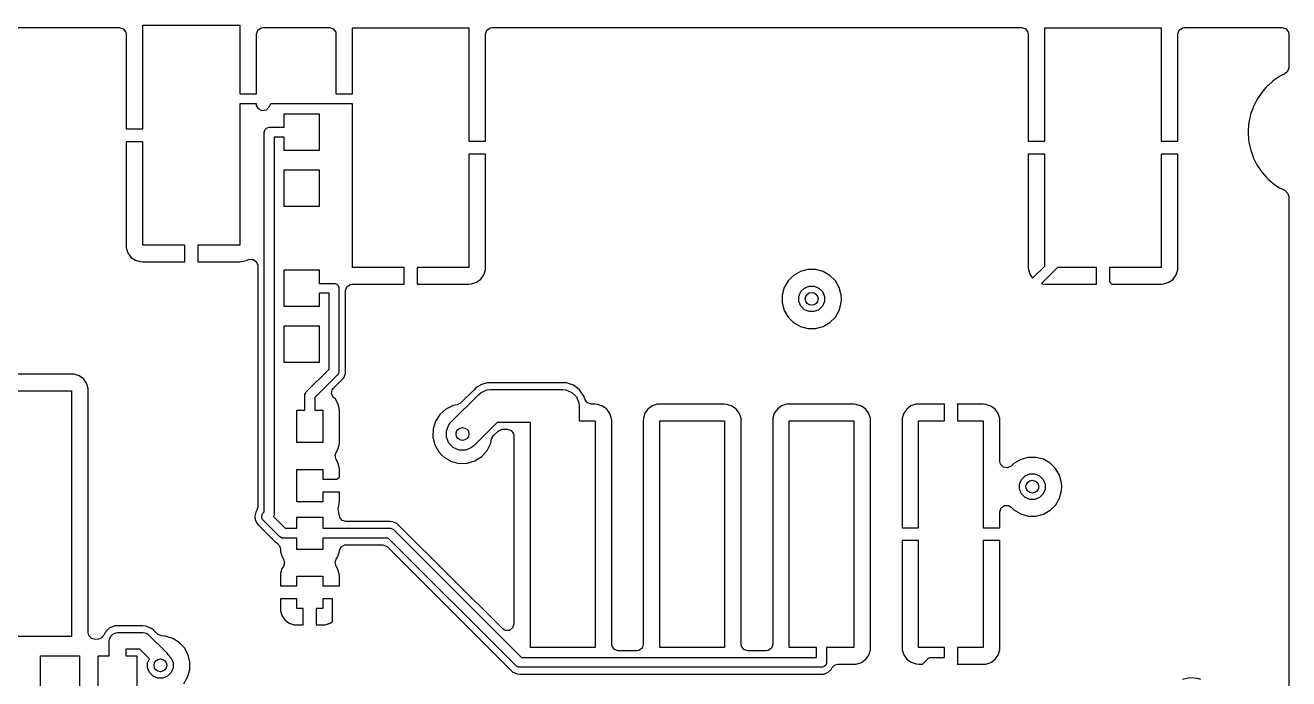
# Model space of a CAD drawing. Header units: inches. Extents: x 5.33 to 6.48, y -5.2 to -3.46.
# Drawn here: x 5.712 to 6.481, y -3.856 to -3.459 of the extents above; entities that cross this region are included whole.
import ezdxf

# ---------------------------------------------------------------- set-up
doc = ezdxf.new("R2010")
doc.units = ezdxf.units.IN
doc.header["$MEASUREMENT"] = 0
doc.layers.add('Top Layer', color=13, linetype='CONTINUOUS', true_color=0xc83434)

msp = doc.modelspace()

# ---------------------------------------------------------------- linework, layer by layer
at = {"layer": 'Top Layer', "linetype": 'CONTINUOUS'}
for p, q in [((5.78388, -3.52165), (5.78388, -3.45862)), ((5.78388, -3.45862), (5.84293, -3.45862)), ((5.84293, -3.45862), (5.84293, -3.5004)), ((5.59331, -3.45998), (5.76969, -3.45998)), ((5.76969, -3.45998), (5.77204, -3.46074)), ((5.77204, -3.46074), (5.77349, -3.46274)), ((5.77349, -3.46274), (5.77369, -3.46398)), ((5.77369, -3.46398), (5.77369, -3.52167)), ((5.85309, -3.46398), (5.85385, -3.46163)), ((5.85309, -3.5004), (5.85309, -3.46398)), ((5.85385, -3.46163), (5.85585, -3.46017)), ((5.85585, -3.46017), (5.85709, -3.45998)), ((5.85709, -3.45998), (5.89744, -3.45998)), ((5.89744, -3.45998), (5.89979, -3.46074)), ((5.89979, -3.46074), (5.90125, -3.46274)), ((5.90125, -3.46274), (5.90144, -3.46398)), ((5.90144, -3.46398), (5.90144, -3.4998)), ((5.91146, -3.5004), (5.91146, -3.46026)), ((5.91146, -3.46026), (5.98232, -3.46026)), ((5.98232, -3.46026), (5.98232, -3.52913)), ((5.99246, -3.46398), (5.99322, -3.46163)), ((5.99246, -3.52915), (5.99246, -3.46398)), ((5.99322, -3.46163), (5.99522, -3.46017)), ((5.99522, -3.46017), (5.99646, -3.45998)), ((5.99646, -3.45998), (6.3187, -3.45998)), ((6.3187, -3.45998), (6.32105, -3.46074)), ((6.32105, -3.46074), (6.3225, -3.46274)), ((6.3225, -3.46274), (6.3227, -3.46398)), ((6.3227, -3.46398), (6.3227, -3.52913)), ((6.33272, -3.52913), (6.33272, -3.46026)), ((6.33272, -3.46026), (6.40358, -3.46026)), ((6.40358, -3.46026), (6.40358, -3.52913)), ((6.41372, -3.46398), (6.41448, -3.46163)), ((6.41372, -3.52915), (6.41372, -3.46398)), ((6.41448, -3.46163), (6.41648, -3.46017)), ((6.41648, -3.46017), (6.41772, -3.45998)), ((6.41772, -3.45998), (6.47717, -3.45998)), ((6.47717, -3.45998), (6.47952, -3.46074)), ((6.47952, -3.46074), (6.48097, -3.46274)), ((6.48097, -3.46274), (6.48117, -3.46398)), ((6.48117, -3.46398), (6.48117, -3.48445)), ((6.47562, -3.48976), (6.47257, -3.49186)), ((6.4769, -3.48897), (6.47562, -3.48976)), ((6.47882, -3.48809), (6.4769, -3.48897)), ((6.4804, -3.4868), (6.47882, -3.48809)), ((6.48117, -3.48445), (6.4804, -3.4868)), ((6.4674, -3.49635), (6.46515, -3.49893)), ((6.46855, -3.49536), (6.4674, -3.49635)), ((6.46867, -3.49525), (6.46855, -3.49536)), ((6.47144, -3.49267), (6.46867, -3.49525)), ((6.47257, -3.49186), (6.47144, -3.49267)), ((5.84293, -3.5004), (5.85309, -3.5004)), ((5.90144, -3.4998), (5.90125, -3.5004)), ((5.90125, -3.5004), (5.91146, -3.5004)), ((6.46134, -3.50475), (6.45964, -3.50797)), ((6.46223, -3.50333), (6.46134, -3.50475)), ((6.46433, -3.50009), (6.46223, -3.50333)), ((6.46515, -3.49893), (6.46433, -3.50009)), ((5.85309, -3.50641), (5.84293, -3.50641)), ((5.84293, -3.50641), (5.84293, -3.59248)), ((5.85309, -3.50669), (5.85309, -3.50641)), ((5.85314, -3.50735), (5.85309, -3.50669)), ((5.85428, -3.50954), (5.85314, -3.50735)), ((5.85649, -3.51065), (5.85428, -3.50954)), ((5.85893, -3.51024), (5.85649, -3.51065)), ((5.86066, -3.50848), (5.85893, -3.51024)), ((5.86156, -3.50668), (5.86066, -3.50848)), ((5.86185, -3.50641), (5.86156, -3.50668)), ((5.91146, -3.50641), (5.86185, -3.50641)), ((5.86988, -3.5207), (5.86988, -3.51253)), ((5.86988, -3.51253), (5.89114, -3.51253)), ((5.89114, -3.51253), (5.89114, -3.53479)), ((5.91146, -3.60593), (5.91146, -3.50641)), ((6.45796, -3.51279), (6.45764, -3.51407)), ((6.45927, -3.50926), (6.45796, -3.51279)), ((6.45948, -3.50841), (6.45927, -3.50926)), ((6.45949, -3.50831), (6.45948, -3.50841)), ((6.45955, -3.50814), (6.45949, -3.50831)), ((6.45959, -3.50806), (6.45955, -3.50814)), ((6.45964, -3.50797), (6.45959, -3.50806)), ((5.85914, -3.5212), (5.86022, -3.52076)), ((5.86022, -3.52076), (5.86081, -3.5207)), ((5.86081, -3.5207), (5.86988, -3.5207)), ((6.45674, -3.51922), (6.45656, -3.52293)), ((6.45691, -3.51774), (6.45674, -3.51922)), ((6.45764, -3.51407), (6.45691, -3.51774)), ((5.77369, -3.52167), (5.77382, -3.52165)), ((5.77382, -3.52165), (5.78388, -3.52165)), ((5.85781, -3.5237), (5.85786, -3.52312)), ((5.85781, -3.75477), (5.85781, -3.5237)), ((5.85786, -3.52312), (5.85831, -3.52203)), ((5.85831, -3.52203), (5.85914, -3.5212)), ((5.86988, -3.5267), (5.86381, -3.5267)), ((5.86381, -3.5267), (5.86381, -3.756)), ((5.86988, -3.53479), (5.86988, -3.5267)), ((6.45656, -3.52293), (6.45656, -3.52451)), ((6.45656, -3.52451), (6.45674, -3.52822)), ((6.45674, -3.52822), (6.45691, -3.52968)), ((5.77382, -3.52953), (5.77369, -3.52951)), ((5.77369, -3.52951), (5.77369, -3.59247)), ((5.78388, -3.52953), (5.77382, -3.52953)), ((5.78388, -3.59248), (5.78388, -3.52953)), ((5.89114, -3.53479), (5.86988, -3.53479)), ((5.98232, -3.52913), (5.99232, -3.52913)), ((5.99232, -3.52913), (5.99246, -3.52915)), ((6.3227, -3.52913), (6.33272, -3.52913)), ((6.40358, -3.52913), (6.41358, -3.52913)), ((6.41358, -3.52913), (6.41372, -3.52915)), ((6.45691, -3.52968), (6.45761, -3.53301)), ((6.45761, -3.53301), (6.45813, -3.53456)), ((6.45813, -3.53456), (6.45815, -3.53462)), ((6.45815, -3.53462), (6.45929, -3.53826)), ((5.99232, -3.53701), (5.98232, -3.53701)), ((5.98232, -3.53701), (5.98232, -3.60593)), ((5.99246, -3.53699), (5.99232, -3.53701)), ((5.99246, -3.60581), (5.99246, -3.53699)), ((6.33272, -3.53701), (6.3227, -3.53701)), ((6.3227, -3.53701), (6.3227, -3.60581)), ((6.33272, -3.6052), (6.33272, -3.53701)), ((6.41358, -3.53701), (6.40358, -3.53701)), ((6.40358, -3.53701), (6.40358, -3.60593)), ((6.41372, -3.53699), (6.41358, -3.53701)), ((6.41372, -3.60583), (6.41372, -3.53699)), ((6.45929, -3.53826), (6.45977, -3.53954)), ((6.45977, -3.53954), (6.46137, -3.54273)), ((6.46137, -3.54273), (6.46223, -3.54411)), ((6.46223, -3.54411), (6.46433, -3.54736)), ((5.86988, -3.56889), (5.86988, -3.54662)), ((5.86988, -3.54662), (5.89114, -3.54662)), ((5.89114, -3.54662), (5.89114, -3.56889)), ((6.46433, -3.54736), (6.46511, -3.54845)), ((6.46511, -3.54845), (6.46764, -3.55116)), ((6.46764, -3.55116), (6.46867, -3.55219)), ((6.46867, -3.55219), (6.47151, -3.55465)), ((6.47151, -3.55465), (6.47267, -3.55565)), ((6.47267, -3.55565), (6.47561, -3.55754)), ((6.47561, -3.55754), (6.47699, -3.55823)), ((6.47699, -3.55823), (6.47895, -3.55922)), ((6.47895, -3.55922), (6.48072, -3.56095)), ((6.48072, -3.56095), (6.48117, -3.5628)), ((6.48117, -3.5628), (6.48117, -4.32087)), ((5.89114, -3.56889), (5.86988, -3.56889)), ((5.77369, -3.59247), (5.77373, -3.59407)), ((5.77373, -3.59407), (5.77472, -3.59715)), ((5.77472, -3.59715), (5.77659, -3.5997)), ((5.80945, -3.59248), (5.78388, -3.59248)), ((5.80945, -3.6025), (5.80945, -3.59248)), ((5.84293, -3.59248), (5.81732, -3.59248)), ((5.81732, -3.59248), (5.81732, -3.6025)), ((5.77659, -3.5997), (5.77916, -3.60153)), ((5.77916, -3.60153), (5.78225, -3.60247)), ((5.78225, -3.60247), (5.78389, -3.6025)), ((5.78389, -3.6025), (5.80945, -3.6025)), ((5.81732, -3.6025), (5.84281, -3.6025)), ((5.84281, -3.6025), (5.84413, -3.60242)), ((5.84413, -3.60242), (5.84694, -3.60178)), ((5.84694, -3.60178), (5.84826, -3.60123)), ((5.84826, -3.60123), (5.85073, -3.60103)), ((5.85073, -3.60103), (5.85284, -3.60231)), ((5.85284, -3.60231), (5.85379, -3.6046)), ((5.85379, -3.6046), (5.8538, -3.60492)), ((5.8538, -3.60492), (5.8538, -3.75177)), ((6.32533, -3.61259), (6.33272, -3.6052)), ((5.86988, -3.62979), (5.86988, -3.60753)), ((5.86988, -3.60753), (5.89114, -3.60753)), ((5.89114, -3.60753), (5.89114, -3.6157)), ((5.94291, -3.60593), (5.91146, -3.60593)), ((5.94291, -3.61594), (5.94291, -3.60593)), ((5.98232, -3.60593), (5.95079, -3.60593)), ((5.95079, -3.60593), (5.95079, -3.61594)), ((5.98692, -3.615), (5.9895, -3.61313)), ((5.9895, -3.61313), (5.99138, -3.61054)), ((5.99138, -3.61054), (5.99239, -3.60743)), ((5.99239, -3.60743), (5.99246, -3.60583)), ((5.99246, -3.60583), (5.99246, -3.60581)), ((6.17992, -3.61083), (6.17658, -3.61417)), ((6.18402, -3.60847), (6.17992, -3.61083)), ((6.18858, -3.60724), (6.18402, -3.60847)), ((6.19331, -3.60724), (6.18858, -3.60724)), ((6.19787, -3.60847), (6.19331, -3.60724)), ((6.20197, -3.61083), (6.19787, -3.60847)), ((6.20531, -3.61417), (6.20197, -3.61083)), ((6.3227, -3.60581), (6.32277, -3.60738)), ((6.32277, -3.60738), (6.32379, -3.61046)), ((6.32379, -3.61046), (6.32533, -3.61259)), ((6.34048, -3.60593), (6.33064, -3.61577)), ((6.36417, -3.60593), (6.34048, -3.60593)), ((6.36417, -3.61594), (6.36417, -3.60593)), ((6.40358, -3.60593), (6.37205, -3.60593)), ((6.37205, -3.60593), (6.37205, -3.61469)), ((6.40818, -3.615), (6.41076, -3.61313)), ((6.41076, -3.61313), (6.41264, -3.61054)), ((6.41264, -3.61054), (6.41365, -3.60743)), ((6.41365, -3.60743), (6.41372, -3.60583)), ((5.89114, -3.6157), (5.90022, -3.6157)), ((5.90022, -3.6157), (5.9008, -3.61576)), ((5.9008, -3.61576), (5.90188, -3.6162)), ((5.90188, -3.6162), (5.90271, -3.61703)), ((5.90271, -3.61703), (5.90316, -3.61812)), ((5.90316, -3.61812), (5.90322, -3.6187)), ((5.90322, -3.6187), (5.90322, -3.66911)), ((5.90722, -3.62008), (5.90798, -3.61773)), ((5.90722, -3.6252), (5.90722, -3.62008)), ((5.90798, -3.61773), (5.90998, -3.61627)), ((5.90998, -3.61627), (5.91122, -3.61608)), ((5.91122, -3.61608), (5.94293, -3.61608)), ((5.94293, -3.61608), (5.94291, -3.61594)), ((5.95079, -3.61594), (5.95077, -3.61608)), ((5.95077, -3.61608), (5.98221, -3.61608)), ((5.98221, -3.61608), (5.98381, -3.61602)), ((5.98381, -3.61602), (5.98692, -3.615)), ((6.17422, -3.61827), (6.17297, -3.6229)), ((6.17658, -3.61417), (6.17422, -3.61827)), ((6.18315, -3.62358), (6.18433, -3.62073)), ((6.18433, -3.62073), (6.18651, -3.61855)), ((6.18651, -3.61855), (6.18936, -3.61737)), ((6.18936, -3.61737), (6.19245, -3.61737)), ((6.19245, -3.61737), (6.1953, -3.61855)), ((6.1953, -3.61855), (6.19748, -3.62073)), ((6.19748, -3.62073), (6.19866, -3.62358)), ((6.20767, -3.61827), (6.20531, -3.61417)), ((6.20891, -3.6229), (6.20767, -3.61827)), ((6.33064, -3.61577), (6.33127, -3.61598)), ((6.33127, -3.61598), (6.3328, -3.61608)), ((6.3328, -3.61608), (6.36419, -3.61608)), ((6.36419, -3.61608), (6.36417, -3.61594)), ((6.37205, -3.61469), (6.37343, -3.61608)), ((6.37343, -3.61608), (6.40347, -3.61608)), ((6.40347, -3.61608), (6.40506, -3.61602)), ((6.40506, -3.61602), (6.40818, -3.615)), ((5.89721, -3.6217), (5.89114, -3.6217)), ((5.89114, -3.6217), (5.89114, -3.62979)), ((5.89721, -3.66787), (5.89721, -3.6217)), ((5.90722, -3.66907), (5.90722, -3.6252)), ((6.17297, -3.6229), (6.1729, -3.6252)), ((6.1729, -3.6252), (6.17297, -3.6275)), ((6.17297, -3.6275), (6.17422, -3.63213)), ((6.18315, -3.62666), (6.18315, -3.62358)), ((6.18433, -3.62951), (6.18315, -3.62666)), ((6.19866, -3.62666), (6.19748, -3.62951)), ((6.19866, -3.62358), (6.19866, -3.62666)), ((6.20767, -3.63213), (6.20891, -3.6275)), ((6.20899, -3.6252), (6.20891, -3.6229)), ((6.20891, -3.6275), (6.20899, -3.6252)), ((5.89114, -3.62979), (5.86988, -3.62979)), ((6.17422, -3.63213), (6.17658, -3.63622)), ((6.17658, -3.63622), (6.17992, -3.63956)), ((6.18651, -3.63169), (6.18433, -3.62951)), ((6.18936, -3.63287), (6.18651, -3.63169)), ((6.19245, -3.63287), (6.18936, -3.63287)), ((6.1953, -3.63169), (6.19245, -3.63287)), ((6.19748, -3.62951), (6.1953, -3.63169)), ((6.20197, -3.63956), (6.20531, -3.63622)), ((6.20531, -3.63622), (6.20767, -3.63213)), ((5.86988, -3.66389), (5.86988, -3.64162)), ((5.86988, -3.64162), (5.89114, -3.64162)), ((5.89114, -3.64162), (5.89114, -3.66389)), ((6.17992, -3.63956), (6.18402, -3.64193)), ((6.18402, -3.64193), (6.18858, -3.64315)), ((6.18858, -3.64315), (6.19331, -3.64315)), ((6.19331, -3.64315), (6.19787, -3.64193)), ((6.19787, -3.64193), (6.20197, -3.63956)), ((5.89114, -3.66389), (5.86988, -3.66389)), ((5.74048, -3.67093), (5.70125, -3.67093)), ((5.74208, -3.67098), (5.74048, -3.67093)), ((5.74519, -3.672), (5.74208, -3.67098)), ((5.74778, -3.67387), (5.74519, -3.672)), ((5.74966, -3.67646), (5.74778, -3.67387)), ((5.88339, -3.68168), (5.89721, -3.66787)), ((5.90234, -3.67124), (5.88851, -3.68504)), ((5.89993, -3.67946), (5.90519, -3.67419)), ((5.90271, -3.67078), (5.90234, -3.67124)), ((5.90294, -3.67023), (5.90271, -3.67078)), ((5.90271, -3.67078), (5.90271, -3.67078)), ((5.90271, -3.67078), (5.90271, -3.67078)), ((5.90316, -3.6697), (5.90294, -3.67023)), ((5.90322, -3.66911), (5.90316, -3.6697)), ((5.90316, -3.6697), (5.90316, -3.6697)), ((5.90316, -3.6697), (5.90316, -3.6697)), ((5.90519, -3.67419), (5.90612, -3.67318)), ((5.90612, -3.67318), (5.9072, -3.67049)), ((5.9072, -3.67049), (5.90722, -3.66907)), ((5.7012, -3.68106), (5.74057, -3.68106)), ((5.74057, -3.68106), (5.74057, -3.83067)), ((5.75067, -3.67957), (5.74966, -3.67646)), ((5.75072, -3.68117), (5.75067, -3.67957)), ((5.75072, -3.8135), (5.75072, -3.68117)), ((5.8828, -3.68266), (5.88302, -3.68213)), ((5.88302, -3.68213), (5.88339, -3.68168)), ((5.88302, -3.68213), (5.88302, -3.68213)), ((5.88302, -3.68213), (5.88302, -3.68213)), ((5.89881, -3.68297), (5.89916, -3.68052)), ((5.89916, -3.68052), (5.89993, -3.67946)), ((5.98545, -3.68044), (5.9772, -3.68849)), ((5.98681, -3.67915), (5.98545, -3.68044)), ((5.99006, -3.67727), (5.98681, -3.67915)), ((5.98835, -3.68324), (5.98985, -3.682)), ((5.98985, -3.682), (5.98986, -3.682)), ((5.98986, -3.682), (5.99167, -3.68125)), ((5.98986, -3.682), (5.98986, -3.682)), ((5.98986, -3.682), (5.98986, -3.682)), ((5.99368, -3.6763), (5.99006, -3.67727)), ((5.99167, -3.68125), (5.99346, -3.68051)), ((5.99346, -3.68051), (5.99347, -3.68051)), ((5.99347, -3.68051), (5.99541, -3.68031)), ((5.99347, -3.68051), (5.99347, -3.68051)), ((5.99347, -3.68051), (5.99347, -3.68051)), ((5.99553, -3.67624), (5.99368, -3.6763)), ((5.99541, -3.68031), (6.03941, -3.68031)), ((6.03932, -3.67624), (5.99553, -3.67624)), ((6.04164, -3.6763), (6.03932, -3.67624)), ((6.03941, -3.68031), (6.04136, -3.68051)), ((6.04136, -3.68051), (6.04497, -3.682)), ((6.04605, -3.67772), (6.04164, -3.6763)), ((6.04497, -3.682), (6.04772, -3.68476)), ((6.04971, -3.68043), (6.04605, -3.67772)), ((6.05235, -3.68424), (6.04971, -3.68043)), ((5.88251, -3.6838), (5.88257, -3.68321)), ((5.88251, -3.69287), (5.88251, -3.6838)), ((5.88257, -3.68321), (5.8828, -3.68266)), ((5.88257, -3.68321), (5.88257, -3.68321)), ((5.88257, -3.68321), (5.88257, -3.68321)), ((5.88851, -3.68504), (5.88851, -3.69287)), ((5.89997, -3.68515), (5.89881, -3.68297)), ((5.90105, -3.68621), (5.89997, -3.68515)), ((5.90261, -3.68871), (5.90105, -3.68621)), ((5.90343, -3.69155), (5.90261, -3.68871)), ((5.97279, -3.69007), (5.96832, -3.69224)), ((5.97134, -3.70023), (5.98835, -3.68324)), ((5.97526, -3.68954), (5.97279, -3.69007)), ((5.9772, -3.68849), (5.97526, -3.68954)), ((6.04772, -3.68476), (6.04922, -3.68836)), ((6.04922, -3.68836), (6.04941, -3.69031)), ((6.05309, -3.68649), (6.05235, -3.68424)), ((6.05454, -3.68847), (6.05309, -3.68649)), ((6.05689, -3.68924), (6.05454, -3.68847)), ((6.05898, -3.68924), (6.05689, -3.68924)), ((6.06058, -3.6893), (6.05898, -3.68924)), ((6.06369, -3.69031), (6.06058, -3.6893)), ((6.09688, -3.68928), (6.0938, -3.69027)), ((6.09848, -3.68924), (6.09688, -3.68928)), ((6.13772, -3.68924), (6.09848, -3.68924)), ((6.13932, -3.6893), (6.13772, -3.68924)), ((6.14243, -3.69031), (6.13932, -3.6893)), ((6.17562, -3.68928), (6.17254, -3.69027)), ((6.17722, -3.68924), (6.17562, -3.68928)), ((6.21646, -3.68924), (6.17722, -3.68924)), ((6.21806, -3.6893), (6.21646, -3.68924)), ((6.22117, -3.69031), (6.21806, -3.6893)), ((6.25436, -3.68928), (6.25128, -3.69027)), ((6.25596, -3.68924), (6.25436, -3.68928)), ((6.27167, -3.68924), (6.25596, -3.68924)), ((6.27165, -3.68937), (6.27167, -3.68924)), ((6.27165, -3.69943), (6.27165, -3.68937)), ((6.2952, -3.68924), (6.27951, -3.68924)), ((6.27951, -3.68924), (6.27953, -3.68937)), ((6.27953, -3.68937), (6.27953, -3.69943)), ((6.2968, -3.6893), (6.2952, -3.68924)), ((6.29991, -3.69031), (6.2968, -3.6893)), ((5.87764, -3.71256), (5.87764, -3.69287)), ((5.87764, -3.69287), (5.88251, -3.69287)), ((5.88851, -3.69287), (5.89339, -3.69287)), ((5.89339, -3.69287), (5.89339, -3.71256)), ((5.90348, -3.69299), (5.90343, -3.69155)), ((5.90348, -3.7125), (5.90348, -3.69299)), ((5.96465, -3.69549), (5.96198, -3.6996)), ((5.96832, -3.69224), (5.96465, -3.69549)), ((6.04941, -3.69031), (6.04941, -3.69943)), ((6.06628, -3.69219), (6.06369, -3.69031)), ((6.06815, -3.69477), (6.06628, -3.69219)), ((6.06917, -3.69789), (6.06815, -3.69477)), ((6.08847, -3.69781), (6.08845, -3.69944)), ((6.08942, -3.69471), (6.08847, -3.69781)), ((6.09125, -3.69214), (6.08942, -3.69471)), ((6.0938, -3.69027), (6.09125, -3.69214)), ((6.14502, -3.69219), (6.14243, -3.69031)), ((6.14689, -3.69477), (6.14502, -3.69219)), ((6.14791, -3.69789), (6.14689, -3.69477)), ((6.16721, -3.69781), (6.16719, -3.69944)), ((6.16816, -3.69472), (6.16721, -3.69781)), ((6.17, -3.69214), (6.16816, -3.69472)), ((6.17254, -3.69027), (6.17, -3.69214)), ((6.22376, -3.69219), (6.22117, -3.69031)), ((6.22563, -3.69477), (6.22376, -3.69219)), ((6.22665, -3.69789), (6.22563, -3.69477)), ((6.24595, -3.69781), (6.24593, -3.69944)), ((6.2469, -3.69472), (6.24595, -3.69781)), ((6.24874, -3.69214), (6.2469, -3.69472)), ((6.25128, -3.69027), (6.24874, -3.69214)), ((6.3025, -3.69219), (6.29991, -3.69031)), ((6.30437, -3.69477), (6.3025, -3.69219)), ((6.30539, -3.69789), (6.30437, -3.69477)), ((5.96052, -3.70428), (5.96037, -3.70918)), ((5.96198, -3.6996), (5.96052, -3.70428)), ((5.9686, -3.70535), (5.97009, -3.70174)), ((5.9686, -3.70925), (5.9686, -3.70535)), ((5.97009, -3.70174), (5.97134, -3.70023)), ((5.99955, -3.70031), (5.98547, -3.71438)), ((5.99727, -3.7083), (6.00022, -3.70554)), ((6.01972, -3.70031), (5.99955, -3.70031)), ((6.00022, -3.70554), (6.00246, -3.70449)), ((6.00246, -3.70449), (6.00295, -3.70446)), ((6.00295, -3.70446), (6.00571, -3.70446)), ((6.00571, -3.70446), (6.00806, -3.70523)), ((6.00806, -3.70523), (6.00951, -3.70723)), ((6.01972, -3.83722), (6.01972, -3.70031)), ((6.04941, -3.69943), (6.05909, -3.69943)), ((6.05909, -3.69943), (6.05909, -3.83722)), ((6.06923, -3.69949), (6.06917, -3.69789)), ((6.06923, -3.83524), (6.06923, -3.69949)), ((6.08845, -3.69944), (6.08845, -3.83524)), ((6.09846, -3.83722), (6.09846, -3.69943)), ((6.09846, -3.69943), (6.13783, -3.69943)), ((6.13783, -3.69943), (6.13783, -3.83722)), ((6.14797, -3.69949), (6.14791, -3.69789)), ((6.14797, -3.83524), (6.14797, -3.69949)), ((6.16719, -3.69944), (6.16719, -3.83524)), ((6.1772, -3.83722), (6.1772, -3.69943)), ((6.1772, -3.69943), (6.21657, -3.69943)), ((6.21657, -3.69943), (6.21657, -3.83722)), ((6.22671, -3.69944), (6.22665, -3.69789)), ((6.22671, -3.69949), (6.22671, -3.69944)), ((6.22671, -3.83711), (6.22671, -3.69949)), ((6.24593, -3.69944), (6.24593, -3.76437)), ((6.25594, -3.76437), (6.25594, -3.69943)), ((6.25594, -3.69943), (6.27165, -3.69943)), ((6.27953, -3.69943), (6.29531, -3.69943)), ((6.29531, -3.69943), (6.29531, -3.76437)), ((6.30545, -3.69949), (6.30539, -3.69789)), ((6.30545, -3.72402), (6.30545, -3.69949)), ((5.89339, -3.71256), (5.87764, -3.71256)), ((5.90341, -3.71404), (5.90348, -3.7125)), ((5.96037, -3.70918), (5.96155, -3.71394)), ((5.97009, -3.71285), (5.9686, -3.70925)), ((5.97284, -3.71561), (5.97009, -3.71285)), ((5.99338, -3.7173), (5.99556, -3.71283)), ((5.99556, -3.71283), (5.99609, -3.71037)), ((5.99609, -3.71037), (5.99727, -3.7083)), ((6.00951, -3.70723), (6.00971, -3.70846)), ((6.00971, -3.70846), (6.00971, -3.82303)), ((5.90093, -3.72038), (5.90155, -3.71852)), ((5.90153, -3.72278), (5.90093, -3.72038)), ((5.90155, -3.71852), (5.90242, -3.71714)), ((5.90242, -3.71714), (5.90341, -3.71404)), ((5.96155, -3.71394), (5.96399, -3.71826)), ((5.96399, -3.71826), (5.96562, -3.72)), ((5.96562, -3.72), (5.96737, -3.72163)), ((5.97645, -3.71711), (5.97284, -3.71561)), ((5.98035, -3.71711), (5.97645, -3.71711)), ((5.98396, -3.71562), (5.98035, -3.71711)), ((5.98547, -3.71438), (5.98396, -3.71562)), ((5.99014, -3.72097), (5.99338, -3.7173)), ((5.90242, -3.72421), (5.90153, -3.72278)), ((5.90341, -3.72743), (5.90242, -3.72421)), ((5.90348, -3.72902), (5.90341, -3.72743)), ((5.96737, -3.72163), (5.97169, -3.72407)), ((5.97169, -3.72407), (5.97645, -3.72524)), ((5.97645, -3.72524), (5.98135, -3.72509)), ((5.98135, -3.72509), (5.98602, -3.72363)), ((5.98602, -3.72363), (5.99014, -3.72097)), ((6.30585, -3.72575), (6.30545, -3.72402)), ((6.30755, -3.72754), (6.30585, -3.72575)), ((6.30999, -3.72798), (6.30755, -3.72754)), ((6.31221, -3.72691), (6.30999, -3.72798)), ((6.31396, -3.72524), (6.31221, -3.72691)), ((6.31808, -3.72283), (6.31396, -3.72524)), ((6.32262, -3.72158), (6.31808, -3.72283)), ((6.32734, -3.72155), (6.32262, -3.72158)), ((6.3319, -3.72275), (6.32734, -3.72155)), ((6.33599, -3.72509), (6.3319, -3.72275)), ((6.33934, -3.72841), (6.33599, -3.72509)), ((6.34171, -3.73248), (6.33934, -3.72841)), ((5.87764, -3.74854), (5.87764, -3.72886)), ((5.87764, -3.72886), (5.89339, -3.72886)), ((5.89339, -3.72886), (5.89339, -3.73484)), ((5.89339, -3.73484), (5.90204, -3.73484)), ((5.90204, -3.73484), (5.90348, -3.7334)), ((5.90348, -3.7334), (5.90348, -3.72902)), ((6.31737, -3.73787), (6.31855, -3.73502)), ((6.31855, -3.73502), (6.32073, -3.73284)), ((6.32073, -3.73284), (6.32358, -3.73166)), ((6.32358, -3.73166), (6.32666, -3.73166)), ((6.32666, -3.73166), (6.32951, -3.73284)), ((6.32951, -3.73284), (6.33169, -3.73502)), ((6.33169, -3.73502), (6.33287, -3.73787)), ((6.34297, -3.73709), (6.34171, -3.73248)), ((5.90348, -3.74272), (5.89339, -3.74272)), ((5.89339, -3.74272), (5.89339, -3.74854)), ((5.90348, -3.74853), (5.90348, -3.74272)), ((6.31737, -3.74095), (6.31737, -3.73787)), ((6.31855, -3.7438), (6.31737, -3.74095)), ((6.32073, -3.74598), (6.31855, -3.7438)), ((6.33169, -3.7438), (6.32951, -3.74598)), ((6.33287, -3.74095), (6.33169, -3.7438)), ((6.33287, -3.73787), (6.33287, -3.74095)), ((6.34177, -3.74633), (6.34299, -3.7417)), ((6.34305, -3.73939), (6.34297, -3.73709)), ((6.34299, -3.7417), (6.34305, -3.73939)), ((5.89339, -3.74854), (5.87764, -3.74854)), ((5.90287, -3.75197), (5.90314, -3.75111)), ((5.90314, -3.75111), (5.90344, -3.74934)), ((5.90344, -3.74934), (5.90348, -3.74853)), ((6.30621, -3.75237), (6.30821, -3.75092)), ((6.30821, -3.75092), (6.31068, -3.75092)), ((6.31068, -3.75092), (6.31224, -3.75186)), ((6.32358, -3.74716), (6.32073, -3.74598)), ((6.32666, -3.74716), (6.32358, -3.74716)), ((6.32951, -3.74598), (6.32666, -3.74716)), ((6.33606, -3.75377), (6.33941, -3.75043)), ((6.33941, -3.75043), (6.34177, -3.74633)), ((5.85264, -3.75487), (5.85209, -3.75728)), ((5.85209, -3.75728), (5.85236, -3.75966)), ((5.85327, -3.75376), (5.85264, -3.75487)), ((5.8538, -3.75177), (5.85327, -3.75376)), ((5.85626, -3.75705), (5.85627, -3.75704)), ((5.85627, -3.75763), (5.85626, -3.75705)), ((5.85627, -3.75703), (5.85649, -3.7565)), ((5.85627, -3.75704), (5.85627, -3.75703)), ((5.85627, -3.7582), (5.85627, -3.75763)), ((5.85627, -3.75821), (5.85627, -3.7582)), ((5.85627, -3.75822), (5.85627, -3.75821)), ((5.8565, -3.75875), (5.85627, -3.75822)), ((5.85649, -3.7565), (5.85671, -3.75597)), ((5.85672, -3.75929), (5.8565, -3.75875)), ((5.85671, -3.75596), (5.85672, -3.75595)), ((5.85671, -3.75597), (5.85671, -3.75596)), ((5.85672, -3.75595), (5.85673, -3.75594)), ((5.85672, -3.7593), (5.85672, -3.75929)), ((5.85673, -3.7593), (5.85672, -3.7593)), ((5.85673, -3.75594), (5.85708, -3.75551)), ((5.85674, -3.75931), (5.85673, -3.7593)), ((5.85709, -3.75974), (5.85674, -3.75931)), ((5.85708, -3.75551), (5.85781, -3.75477)), ((5.86353, -3.75712), (5.86337, -3.75753)), ((5.86337, -3.75753), (5.87055, -3.76471)), ((5.86375, -3.75659), (5.86353, -3.75712)), ((5.86381, -3.756), (5.86375, -3.75655)), ((5.86375, -3.75655), (5.86375, -3.75657)), ((5.86375, -3.75657), (5.86375, -3.75658)), ((5.86375, -3.75658), (5.86375, -3.75659)), ((5.87764, -3.76471), (5.87764, -3.75787)), ((5.87764, -3.75787), (5.89339, -3.75787)), ((5.89339, -3.75787), (5.89339, -3.76471)), ((5.90285, -3.75203), (5.90287, -3.75197)), ((5.90293, -3.7545), (5.90285, -3.75203)), ((5.90315, -3.75512), (5.90293, -3.7545)), ((5.90344, -3.75641), (5.90315, -3.75512)), ((5.9035, -3.75706), (5.90344, -3.75641)), ((5.90368, -3.75793), (5.9035, -3.75706)), ((5.90513, -3.75993), (5.90368, -3.75793)), ((6.30545, -3.75472), (6.30621, -3.75237)), ((6.30545, -3.76438), (6.30545, -3.75472)), ((6.31224, -3.75186), (6.31398, -3.75355)), ((6.31398, -3.75355), (6.31809, -3.756)), ((6.31809, -3.756), (6.32265, -3.75728)), ((6.32265, -3.75728), (6.32738, -3.75732)), ((6.32738, -3.75732), (6.33195, -3.75612)), ((6.33195, -3.75612), (6.33606, -3.75377)), ((5.85236, -3.75966), (5.85344, -3.76189)), ((5.85344, -3.76189), (5.85426, -3.76278)), ((5.85426, -3.76278), (5.86425, -3.77276)), ((5.86719, -3.76984), (5.85709, -3.75974)), ((5.87055, -3.76471), (5.87764, -3.76471)), ((5.89339, -3.76471), (5.93451, -3.76471)), ((5.90748, -3.76069), (5.90513, -3.75993)), ((5.93442, -3.76069), (5.90748, -3.76069)), ((5.93585, -3.76071), (5.93442, -3.76069)), ((5.93451, -3.76471), (5.93509, -3.76477)), ((5.93509, -3.76477), (5.93509, -3.76477)), ((5.93509, -3.76477), (5.93509, -3.76477)), ((5.93509, -3.76477), (5.93509, -3.76477)), ((5.93509, -3.76477), (5.93564, -3.765)), ((5.93564, -3.765), (5.93618, -3.76522)), ((5.93854, -3.76179), (5.93585, -3.76071)), ((5.93618, -3.76522), (5.93618, -3.76522)), ((5.93618, -3.76522), (5.93618, -3.76522)), ((5.93618, -3.76522), (5.93618, -3.76522)), ((5.93618, -3.76522), (5.93663, -3.76559)), ((5.93663, -3.76559), (6.01435, -3.8433)), ((5.93955, -3.76273), (5.93854, -3.76179)), ((6.00288, -3.82586), (5.93955, -3.76273)), ((6.24593, -3.76437), (6.25594, -3.76437)), ((6.29531, -3.76437), (6.30531, -3.76437)), ((6.30531, -3.76437), (6.30545, -3.76438)), ((5.86425, -3.77276), (5.86428, -3.7728)), ((5.86428, -3.7728), (5.86452, -3.77304)), ((5.86452, -3.77304), (5.86506, -3.77343)), ((5.86506, -3.77343), (5.86536, -3.77358)), ((5.86536, -3.77358), (5.86712, -3.77531)), ((5.86764, -3.77021), (5.86719, -3.76984)), ((5.86873, -3.77066), (5.86764, -3.77021)), ((5.86931, -3.77072), (5.86873, -3.77066)), ((5.87764, -3.77072), (5.86931, -3.77072)), ((5.87764, -3.77756), (5.87764, -3.77072)), ((5.93326, -3.77072), (5.89339, -3.77072)), ((5.89339, -3.77072), (5.89339, -3.77756)), ((5.90681, -3.7748), (5.90748, -3.77474)), ((5.90748, -3.77474), (5.92992, -3.77474)), ((5.92992, -3.77474), (5.93227, -3.7755)), ((6.01099, -3.84842), (5.93326, -3.77072)), ((6.25594, -3.77224), (6.24593, -3.77224)), ((6.24593, -3.77224), (6.24593, -3.83711)), ((6.25594, -3.83722), (6.25594, -3.77224)), ((6.30531, -3.77224), (6.29531, -3.77224)), ((6.29531, -3.77224), (6.29531, -3.83722)), ((6.30545, -3.77223), (6.30531, -3.77224)), ((6.30545, -3.83713), (6.30545, -3.77223)), ((5.86712, -3.77531), (5.86758, -3.77717)), ((5.86758, -3.77717), (5.86758, -3.77749)), ((5.86758, -3.77749), (5.86764, -3.77902)), ((5.86764, -3.77902), (5.86861, -3.7821)), ((5.86861, -3.7821), (5.86949, -3.78345)), ((5.89339, -3.77756), (5.87764, -3.77756)), ((5.90155, -3.78348), (5.90232, -3.78227)), ((5.90232, -3.78227), (5.90332, -3.77958)), ((5.90332, -3.77958), (5.90352, -3.77816)), ((5.90352, -3.77816), (5.90462, -3.77595)), ((5.90462, -3.77595), (5.90681, -3.7748)), ((5.93227, -3.7755), (5.93275, -3.77591)), ((5.93275, -3.77591), (6.00807, -3.85123)), ((5.86853, -3.78922), (5.86758, -3.79229)), ((5.86944, -3.78789), (5.86853, -3.78922)), ((5.87014, -3.78583), (5.86944, -3.78789)), ((5.86949, -3.78345), (5.87014, -3.78583)), ((5.90093, -3.78534), (5.90155, -3.78348)), ((5.90153, -3.78774), (5.90093, -3.78534)), ((5.90242, -3.78917), (5.90153, -3.78774)), ((5.90341, -3.79239), (5.90242, -3.78917)), ((5.86758, -3.79229), (5.86758, -3.7939)), ((5.86758, -3.7939), (5.86758, -3.7998)), ((5.87764, -3.7998), (5.87764, -3.79386)), ((5.87764, -3.79386), (5.89339, -3.79386)), ((5.89339, -3.79386), (5.89339, -3.7998)), ((5.90348, -3.79398), (5.90341, -3.79239)), ((5.90348, -3.7998), (5.90348, -3.79398)), ((5.86758, -3.7998), (5.87764, -3.7998)), ((5.89339, -3.7998), (5.90348, -3.7998)), ((5.87764, -3.80768), (5.86758, -3.80768)), ((5.86758, -3.80768), (5.86758, -3.8135)), ((5.87764, -3.81354), (5.87764, -3.80768)), ((5.89942, -3.80768), (5.89339, -3.80768)), ((5.89339, -3.80768), (5.89339, -3.81354)), ((5.89942, -3.82135), (5.89942, -3.80768)), ((5.75072, -3.82835), (5.75072, -3.8135)), ((5.86758, -3.8135), (5.86764, -3.81507)), ((5.86764, -3.81507), (5.86864, -3.81813)), ((5.86864, -3.81813), (5.87048, -3.82066)), ((5.87048, -3.82066), (5.87301, -3.82251)), ((5.8815, -3.81354), (5.87764, -3.81354)), ((5.8815, -3.82356), (5.8815, -3.81354)), ((5.89339, -3.81354), (5.88937, -3.81354)), ((5.88937, -3.81354), (5.88937, -3.82356)), ((5.75108, -3.83), (5.75072, -3.82835)), ((5.76091, -3.8281), (5.76014, -3.82979)), ((5.76345, -3.82552), (5.76091, -3.8281)), ((5.76679, -3.82414), (5.76345, -3.82552)), ((5.76573, -3.82905), (5.76753, -3.8283)), ((5.76858, -3.82408), (5.76679, -3.82414)), ((5.76753, -3.8283), (5.7685, -3.82821)), ((5.7685, -3.82821), (5.78411, -3.82821)), ((5.78391, -3.82408), (5.76858, -3.82408)), ((5.78568, -3.8242), (5.78391, -3.82408)), ((5.78411, -3.82821), (5.78509, -3.8283)), ((5.78509, -3.8283), (5.78509, -3.8283)), ((5.78509, -3.8283), (5.78584, -3.82861)), ((5.78921, -3.8257), (5.78568, -3.8242)), ((5.79055, -3.82692), (5.78921, -3.8257)), ((5.79264, -3.82901), (5.79055, -3.82692)), ((5.87301, -3.82251), (5.87607, -3.8235)), ((5.87607, -3.8235), (5.87764, -3.82356)), ((5.87764, -3.82356), (5.8815, -3.82356)), ((5.88937, -3.82356), (5.89321, -3.82356)), ((5.89321, -3.82356), (5.89478, -3.82349)), ((5.89478, -3.82349), (5.89787, -3.82247)), ((5.89787, -3.82247), (5.89942, -3.82135)), ((6.00447, -3.82684), (6.00288, -3.82586)), ((6.00694, -3.82684), (6.00447, -3.82684)), ((6.00894, -3.82538), (6.00694, -3.82684)), ((6.00971, -3.82303), (6.00894, -3.82538)), ((5.74057, -3.83067), (5.7012, -3.83067)), ((5.75274, -3.83182), (5.75108, -3.83)), ((5.75517, -3.83232), (5.75274, -3.83182)), ((5.75694, -3.83213), (5.75517, -3.83232)), ((5.75848, -3.83162), (5.75694, -3.83213)), ((5.76014, -3.82979), (5.75848, -3.83162)), ((5.7635, -3.83321), (5.7636, -3.83223)), ((5.7635, -3.8423), (5.7635, -3.83321)), ((5.7636, -3.83223), (5.76435, -3.83043)), ((5.76435, -3.83043), (5.76573, -3.82905)), ((5.78584, -3.82861), (5.78689, -3.82905)), ((5.78689, -3.82905), (5.78689, -3.82905)), ((5.78689, -3.82905), (5.78765, -3.82967)), ((5.78765, -3.82967), (5.79814, -3.84017)), ((5.79291, -3.82925), (5.79264, -3.82901)), ((5.7952, -3.83017), (5.79291, -3.82925)), ((5.79759, -3.83034), (5.7952, -3.83017)), ((5.8021, -3.83171), (5.79759, -3.83034)), ((5.80605, -3.83417), (5.8021, -3.83171)), ((5.80923, -3.83756), (5.80605, -3.83417)), ((6.06942, -3.83647), (6.06923, -3.83524)), ((6.08845, -3.83524), (6.08768, -3.83759)), ((6.14816, -3.83647), (6.14797, -3.83524)), ((6.16719, -3.83524), (6.16643, -3.83759)), ((5.72171, -3.90136), (5.72171, -3.8423)), ((5.72171, -3.8423), (5.74533, -3.8423)), ((5.74533, -3.8423), (5.74533, -3.90136)), ((5.75671, -3.90136), (5.75671, -3.8423)), ((5.75671, -3.8423), (5.7635, -3.8423)), ((5.78204, -3.83821), (5.7735, -3.83821)), ((5.7735, -3.83821), (5.7735, -3.8423)), ((5.7735, -3.8423), (5.78033, -3.8423)), ((5.78033, -3.8423), (5.78033, -3.90136)), ((5.78789, -3.84406), (5.78204, -3.83821)), ((5.79814, -3.84017), (5.79876, -3.84092)), ((5.79876, -3.84092), (5.79903, -3.84158)), ((5.79903, -3.84158), (5.80118, -3.84372)), ((5.80118, -3.84372), (5.80236, -3.84657)), ((5.81143, -3.84166), (5.80923, -3.83756)), ((5.81252, -3.84625), (5.81143, -3.84166)), ((6.01435, -3.8433), (6.19391, -3.8433)), ((6.05909, -3.83722), (6.01972, -3.83722)), ((6.07088, -3.83847), (6.06942, -3.83647)), ((6.07323, -3.83924), (6.07088, -3.83847)), ((6.08445, -3.83924), (6.07323, -3.83924)), ((6.08568, -3.83904), (6.08445, -3.83924)), ((6.08768, -3.83759), (6.08568, -3.83904)), ((6.13783, -3.83722), (6.09846, -3.83722)), ((6.14962, -3.83847), (6.14816, -3.83647)), ((6.15197, -3.83924), (6.14962, -3.83847)), ((6.16319, -3.83924), (6.15197, -3.83924)), ((6.16443, -3.83904), (6.16319, -3.83924)), ((6.16643, -3.83759), (6.16443, -3.83904)), ((6.19391, -3.83722), (6.1772, -3.83722)), ((6.19391, -3.8433), (6.19391, -3.83722)), ((6.21657, -3.83722), (6.19991, -3.83722)), ((6.19991, -3.83722), (6.19991, -3.8463)), ((6.22376, -3.84443), (6.22563, -3.84184)), ((6.22563, -3.84184), (6.22665, -3.83873)), ((6.22665, -3.83873), (6.22671, -3.83713)), ((6.22671, -3.83713), (6.22671, -3.83711)), ((6.24593, -3.83711), (6.246, -3.83868)), ((6.246, -3.83868), (6.24702, -3.84176)), ((6.24702, -3.84176), (6.24887, -3.84434)), ((6.27165, -3.83722), (6.25594, -3.83722)), ((6.26148, -3.84418), (6.26193, -3.8438)), ((6.26193, -3.8438), (6.26247, -3.84358)), ((6.26193, -3.8438), (6.26193, -3.8438)), ((6.26193, -3.8438), (6.26193, -3.8438)), ((6.26247, -3.84358), (6.26302, -3.84336)), ((6.26302, -3.84336), (6.2636, -3.8433)), ((6.26302, -3.84336), (6.26302, -3.84336)), ((6.26302, -3.84336), (6.26302, -3.84336)), ((6.2636, -3.8433), (6.27165, -3.8433)), ((6.27165, -3.8433), (6.27165, -3.83722)), ((6.29531, -3.83722), (6.27953, -3.83722)), ((6.27953, -3.83722), (6.27953, -3.84724)), ((6.3025, -3.84443), (6.30437, -3.84184)), ((6.30437, -3.84184), (6.30539, -3.83873)), ((6.30539, -3.83873), (6.30545, -3.83713)), ((5.78685, -3.84657), (5.78789, -3.84406)), ((5.78685, -3.84965), (5.78685, -3.84657)), ((5.78803, -3.8525), (5.78685, -3.84965)), ((5.80236, -3.84965), (5.80118, -3.8525)), ((5.80236, -3.84657), (5.80236, -3.84965)), ((5.81116, -3.85538), (5.81244, -3.85084)), ((5.81244, -3.85084), (5.81253, -3.84855)), ((5.81253, -3.84855), (5.81252, -3.84625)), ((6.00807, -3.85123), (6.00913, -3.85218)), ((6.01144, -3.84879), (6.01099, -3.84842)), ((6.01144, -3.8488), (6.01144, -3.84879)), ((6.01198, -3.84902), (6.01144, -3.8488)), ((6.01144, -3.8488), (6.01144, -3.8488)), ((6.01144, -3.8488), (6.01144, -3.8488)), ((6.01252, -3.84924), (6.01198, -3.84902)), ((6.01253, -3.84924), (6.01252, -3.84924)), ((6.01252, -3.84924), (6.01252, -3.84924)), ((6.01252, -3.84924), (6.01252, -3.84924)), ((6.01311, -3.8493), (6.01253, -3.84924)), ((6.19691, -3.8493), (6.01311, -3.8493)), ((6.1975, -3.84924), (6.19691, -3.8493)), ((6.19858, -3.8488), (6.1975, -3.84924)), ((6.19941, -3.84797), (6.19858, -3.8488)), ((6.19985, -3.84688), (6.19941, -3.84797)), ((6.19991, -3.8463), (6.19985, -3.84688)), ((6.20066, -3.85244), (6.20272, -3.85061)), ((6.20272, -3.85061), (6.20343, -3.84938)), ((6.20343, -3.84938), (6.20526, -3.84772)), ((6.20526, -3.84772), (6.20689, -3.84738)), ((6.20689, -3.84738), (6.21646, -3.84738)), ((6.21646, -3.84738), (6.21806, -3.84732)), ((6.21806, -3.84732), (6.22117, -3.8463)), ((6.22117, -3.8463), (6.22376, -3.84443)), ((6.24887, -3.84434), (6.25142, -3.84623)), ((6.25142, -3.84623), (6.25449, -3.84729)), ((6.25449, -3.84729), (6.25603, -3.84738)), ((6.25603, -3.84738), (6.25828, -3.84738)), ((6.25828, -3.84738), (6.26148, -3.84418)), ((6.27953, -3.84724), (6.27951, -3.84738)), ((6.27951, -3.84738), (6.2952, -3.84738)), ((6.2952, -3.84738), (6.2968, -3.84732)), ((6.2968, -3.84732), (6.29991, -3.8463)), ((6.29991, -3.8463), (6.3025, -3.84443)), ((5.79022, -3.85468), (5.78803, -3.8525)), ((5.79306, -3.85586), (5.79022, -3.85468)), ((5.79615, -3.85586), (5.79306, -3.85586)), ((5.799, -3.85468), (5.79615, -3.85586)), ((5.80118, -3.8525), (5.799, -3.85468)), ((5.80878, -3.85938), (5.81116, -3.85538)), ((6.00913, -3.85218), (6.01195, -3.85338)), ((6.01195, -3.85338), (6.01334, -3.85348)), ((6.01334, -3.85348), (6.19676, -3.85348)), ((6.19676, -3.85348), (6.19809, -3.85342)), ((6.19809, -3.85342), (6.20066, -3.85244)), ((6.421, -3.85581), (6.41655, -3.85664)), ((6.42557, -3.85612), (6.421, -3.85581)), ((6.4277, -3.85676), (6.42557, -3.85612))]:
    msp.add_line(p, q, dxfattribs=at)
at = {"layer": 'Top Layer'}
for centre in [(6.19091, -3.62512), (6.19091, -3.62512), (5.97841, -3.7073), (5.97841, -3.7073), (6.32512, -3.73941), (6.32512, -3.73941), (5.79461, -3.84811), (5.79461, -3.84811)]:
    msp.add_circle(centre, 0.0039, dxfattribs=at)

doc.saveas('drawing.dxf')
